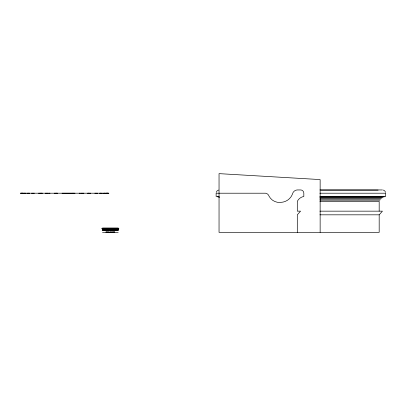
<?xml version="1.0" encoding="UTF-8"?>
<svg xmlns="http://www.w3.org/2000/svg" width="406" height="406" viewBox="0 0 406 406"><rect width="100%" height="100%" fill="white"/><g stroke="black" fill="none" stroke-linecap="round" stroke-linejoin="round"><path stroke-width="0.61" d="M216.231 192.363L217.073 190.891L218.545 190.049M320.141 232.364L320.141 179.574L219.042 173.636L219.042 232.364L379.179 232.364L379.179 214.825L382.437 211.156L319.928 211.156M113.315 232.039L113.675 232.039M28.73 193.215L29.181 193.21M87.747 193.215L88.432 193.21M112.746 232.039L112.975 232.039M24.644 193.215L25.603 193.21M106.367 232.039L105.93 232.039L114.791 232.039L114.289 232.039M22.99 193.21L21.462 193.215L56.429 193.21M54.196 193.215L73.217 193.21M79.211 193.215L80.479 193.21M22.244 193.21L20.3 193.215L25.329 193.21M42.559 193.21L38.479 193.215M26.74 193.215L29.582 193.21M31.48 193.215L34.398 193.21M45.305 193.215L48.06 193.21M62.062 193.215L75.008 193.215M106.575 232.039L106.859 232.039M107.752 232.039L108.158 232.039M108.432 232.039L108.706 232.039M110.107 232.039L111.401 232.039M107.052 232.039L107.341 232.039M319.928 189.947L382.442 189.947M320.897 190.12L378.113 190.12M72.775 193.21L107.737 193.215L106.215 193.21M319.857 193.21L385.7 193.21L385.7 196.474L319.857 196.474M219.022 196.474L216.134 196.474L216.134 193.21L264.347 193.21A4.227 4.227 0 0 1 268.965 196.027A11.82 11.82 0 0 0 279.998 202.467L283.033 202.092A12.814 12.814 0 0 0 292.29 194.494L292.949 192.754A5.222 5.222 0 0 1 297.299 189.947L300.562 189.947A3.207 3.207 0 0 1 303.825 193.21L303.825 196.474A8.983 8.983 0 0 0 297.304 201.371L297.299 211.156L300.562 211.156L297.299 214.825L297.299 232.364M217.499 196.824L219.103 196.824M320.146 196.824L384.335 196.824M218.793 197.382L219.494 197.382M319.847 197.382L383.041 197.382M320.146 198.138L381.853 198.138M319.892 199.072L380.792 199.072M320.101 200.158L379.894 200.158M319.928 201.371L379.179 201.371L379.179 211.156M319.928 214.825L379.179 214.825M102.2 228.121L118.506 228.121M102.738 228.177L117.973 228.177M102.906 228.314L117.806 228.314M101.876 228.446L118.831 228.446M101.876 228.776L118.831 228.776M102.145 228.867L118.567 228.867M102.261 228.943L118.45 228.943M102.368 229.035L118.344 229.035M102.459 229.141L118.253 229.141M102.53 229.263L118.182 229.263M102.2 230.243L118.506 230.243M102.53 230.608L118.182 230.608M102.53 232.364L118.182 232.364M81.144 193.21L83.9 193.215M87.838 193.21L90.726 193.215M94.806 193.21L97.724 193.215M99.622 193.21L102.464 193.215M103.875 193.21L108.904 193.215L106.961 193.21M112.015 232.039L112.295 232.039M113.863 232.039L114.147 232.039M55.987 193.21L57.708 193.215M103.596 193.21L104.56 193.215M48.725 193.21L49.994 193.215M40.773 193.21L41.458 193.215M100.018 193.21L100.475 193.215M383.289 190.049L384.761 190.891L385.604 192.363"/></g></svg>
